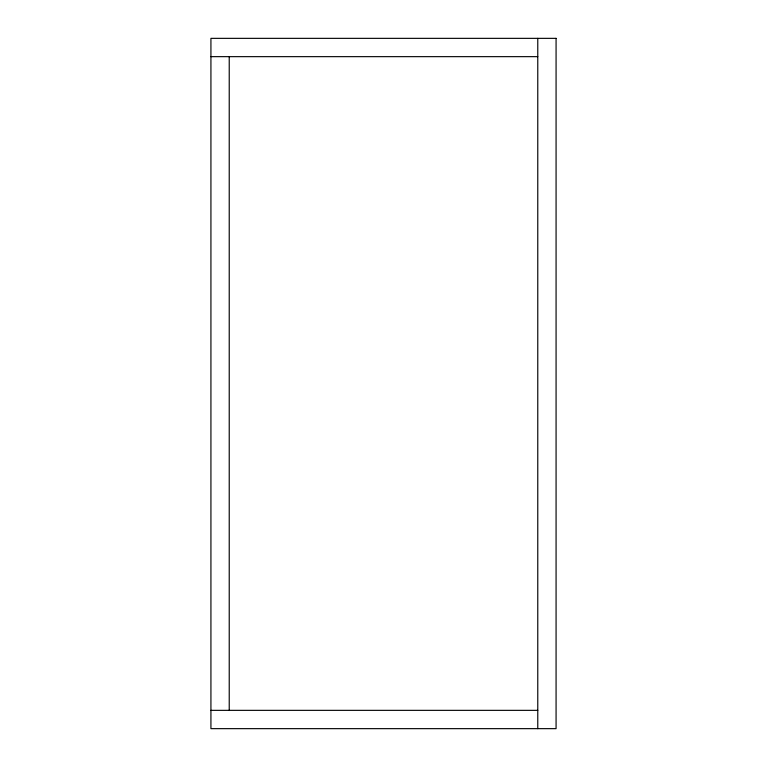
<?xml version="1.0" encoding="UTF-8"?>
<svg xmlns="http://www.w3.org/2000/svg" width="767" height="767" viewBox="0 0 767 767"><rect width="100%" height="100%" fill="white"/><g stroke="black" fill="none" stroke-linecap="round" stroke-linejoin="round"><path stroke-width="1.15" d="M210.925 56.653L537.772 56.653M210.925 710.347L537.772 710.347M537.772 38.35L537.772 728.65M229.228 56.653L229.228 710.347M556.075 38.35L210.925 38.35L210.925 728.65L556.075 728.65L556.075 38.35"/></g></svg>
